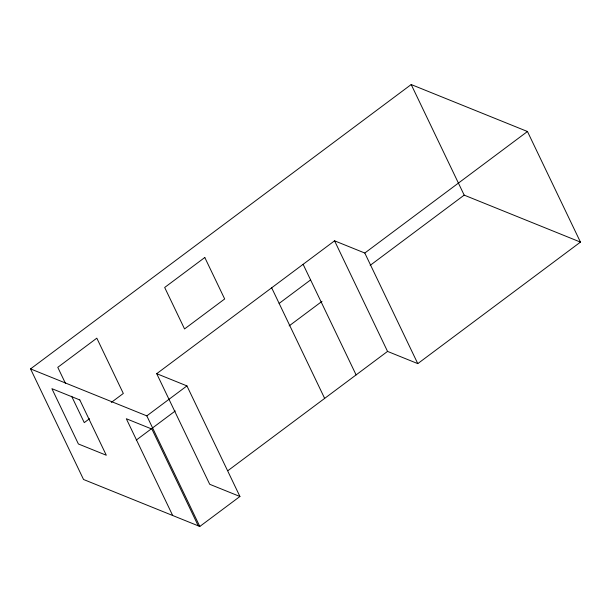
<?xml version="1.0" encoding="UTF-8"?>
<svg xmlns="http://www.w3.org/2000/svg" width="611" height="611" viewBox="0 0 611 611"><rect width="100%" height="100%" fill="white"/><g stroke="black" fill="none" stroke-linecap="round" stroke-linejoin="round"><path stroke-width="0.92" d="M30.55 368.899L411.195 84.539L527.461 131.51L580.45 242.101L417.779 363.621L387.55 351.409L334.568 240.818L156.714 373.68L209.703 484.279L239.932 496.491L199.805 526.461L83.539 479.49L30.55 368.899L146.816 415.87L199.805 526.461M89.527 418.703L84.272 422.629L71.64 396.256M111.301 402.435L123.315 393.461L96.821 338.166L57.778 367.333L65.522 383.494M279.143 303.415L310.594 279.922M146.816 415.87L186.943 385.9L239.932 496.491M334.568 240.818L364.798 253.03L527.461 131.51M136.276 440.088L175.258 410.966M289.148 325.892L322.012 301.338M370.167 265.365L464.184 195.13L580.45 242.101M227.972 470.623L387.55 351.409M156.714 373.68L186.943 385.9M411.195 84.539L464.184 195.13M364.798 253.03L417.779 363.621M303.117 264.311L356.106 374.902M271.666 287.804L324.655 398.403M198.254 525.834L151.895 429.067L126.317 418.734L172.676 515.501M204.8 257.498L164.68 287.468L184.545 328.939L224.672 298.97L204.8 257.498M79.804 399.945L51.904 388.672L78.391 443.968L106.299 455.241L79.804 399.945"/></g></svg>
